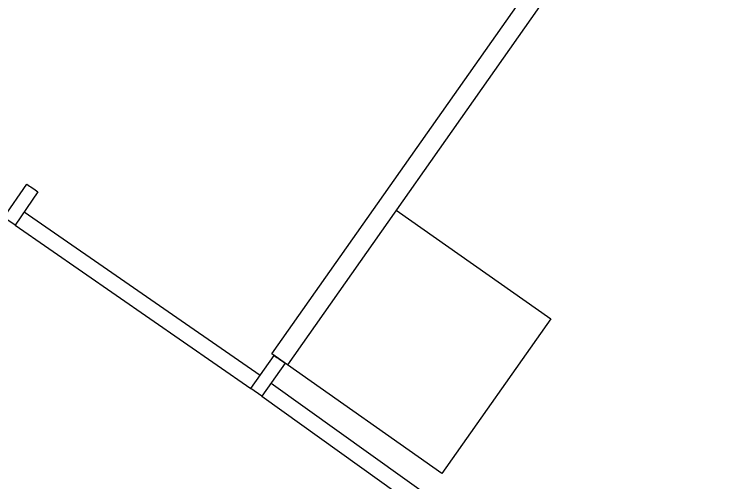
# Model space of a CAD drawing. Extents: x -1.7 to 87, y -33.6 to 19.
# Drawn here: x 55.973 to 58.573, y -13.756 to -12.02 of the extents above; entities that cross this region are included whole.
import ezdxf

# ---------------------------------------------------------------- set-up
doc = ezdxf.new("R2010")
doc.units = 0
for name, color, linetype in [('AR-DIV', 2, 'Continuous'), ('AR-ESQ', 2, 'Continuous'), ('AR-MOB', 2, 'Continuous')]:
    doc.layers.add(name, color=color, linetype=linetype)

msp = doc.modelspace()

# ---------------------------------------------------------------- linework, layer by layer
at = {"layer": 'AR-DIV'}
for p, q in [((56.9281, -13.2783), (59.6973, -9.3454)), ((59.7548, -9.3854), (56.9853, -13.3186)), ((56.9853, -13.3186), (56.9281, -13.2783))]:
    msp.add_line(p, q, dxfattribs=at)
at = {"layer": 'AR-ESQ'}
for points in [[(55.9769, -12.8019), (55.9356, -12.7738), (56.0201, -12.6498, -0.000172), (56.0614, -12.678)], [(56.8908, -13.4355), (56.8499, -13.4067), (56.9363, -13.284, -0.000172), (56.9771, -13.3128)]]:
    msp.add_lwpolyline(points, format="xyb", close=True, dxfattribs=at)
for points in [[(56.0111, -12.7526), (56.8841, -13.3573)], [(56.9257, -13.3867), (57.7893, -14.0047)]]:
    msp.add_lwpolyline(points, dxfattribs=at)
at = {"layer": 'AR-ESQ', "color": 1}
for points in [[(55.9769, -12.8019), (56.8499, -13.4067)], [(56.8908, -13.4355), (57.7544, -14.0535)]]:
    msp.add_lwpolyline(points, dxfattribs=at)
at = {"layer": 'AR-MOB'}
msp.add_lwpolyline([(57.3883, -12.7462), (57.9607, -13.1492), (57.5577, -13.7216), (56.9853, -13.3186)], dxfattribs=at)

doc.saveas('drawing.dxf')
